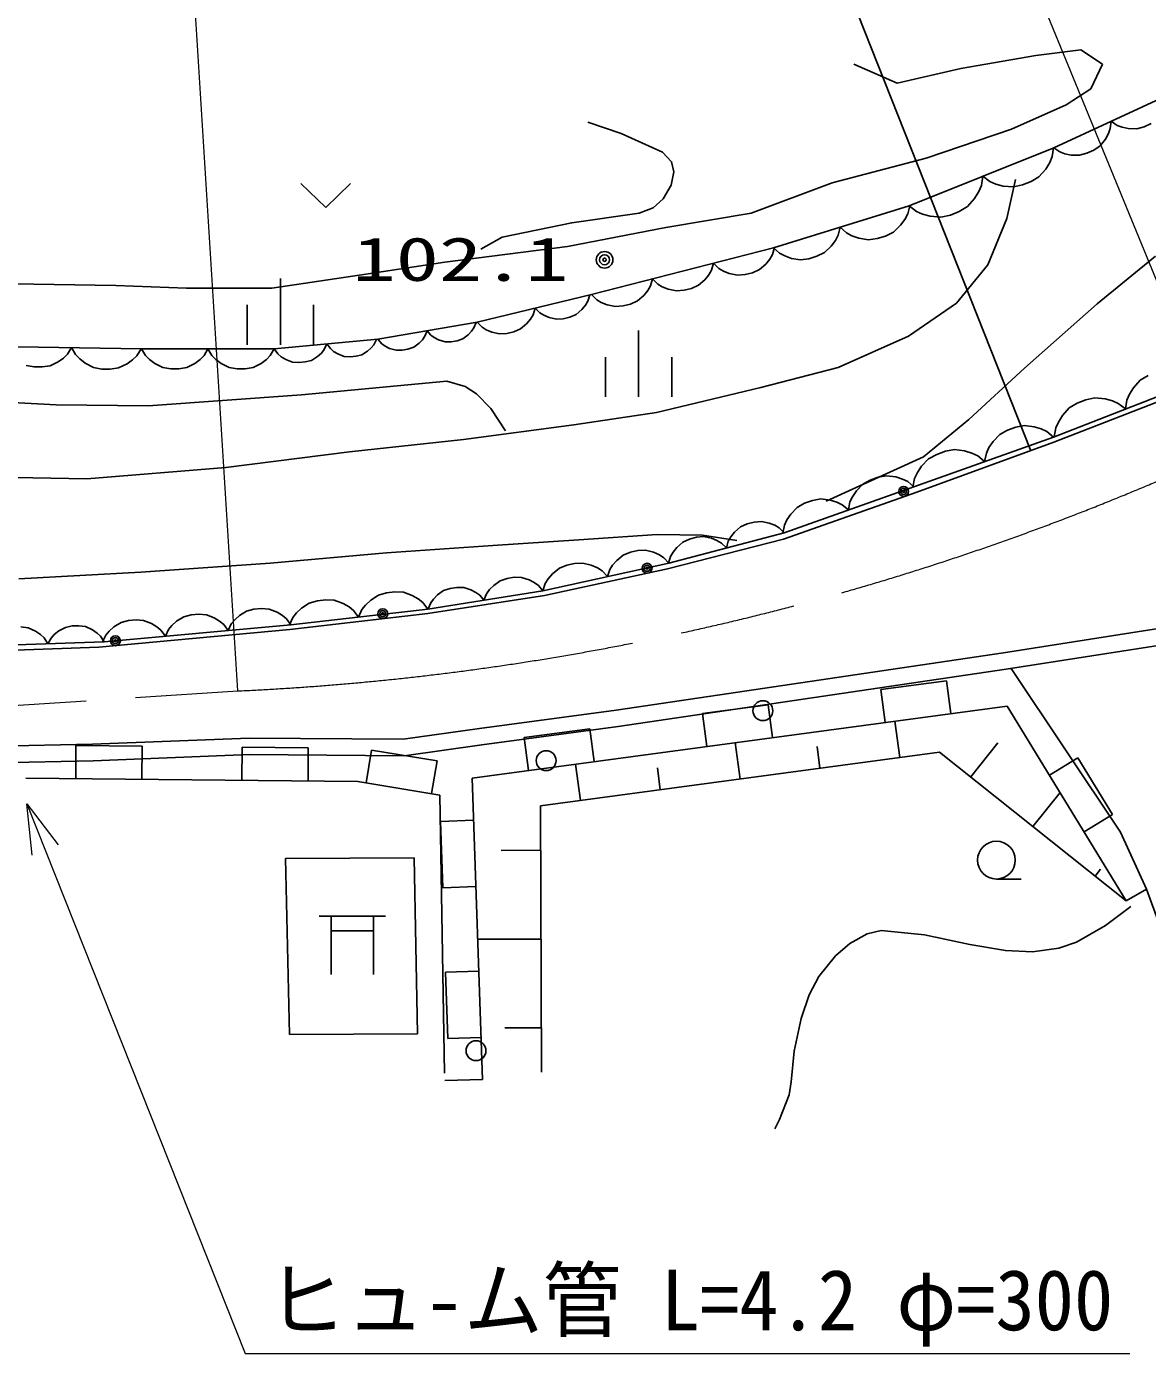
# Model space of a CAD drawing. Units: millimetres, scale not verified. Extents: x 40000 to 680000, y 20000 to 380000.
# Drawn here: x 477064 to 510869, y 240635 to 280654 of the extents above; entities that cross this region are included whole.
import ezdxf
from ezdxf.enums import TextEntityAlignment as Align

# ---------------------------------------------------------------- set-up
doc = ezdxf.new("R2010")
doc.units = ezdxf.units.MM
doc.header["$LTSCALE"] = 1000
doc.linetypes.add('CHAIN', pattern=[18.5, 12, -1.5, 3.5, -1.5])
for name, color, linetype, lineweight in [('M-BGD', 7, 'Continuous', 25), ('M-BMK', 2, 'CHAIN', 13), ('M-STR-HTXT', 7, 'Continuous', 13), ('M-STR-STRC', 7, 'Continuous', 25)]:
    doc.layers.add(name, color=color, linetype=linetype, lineweight=lineweight)
doc.styles.add('ＭＳ ゴシック', font='')
doc.styles.get('ＭＳ ゴシック').set_extended_font_data('MS Gothic')

msp = doc.modelspace()

# ---------------------------------------------------------------- linework, layer by layer
at = {"layer": 'M-BGD'}
for p, q in [((507506, 279779), (505239, 279387)), ((508857, 279954), (507506, 279779)), ((509511, 279518), (508857, 279954)), ((503321, 278951), (502013, 279518)), ((505239, 279387), (503321, 278951)), ((509162, 278777), (509511, 279518)), ((508047, 276998), (511525, 278608)), ((508421, 278297), (509162, 278777)), ((506765, 277556), (508421, 278297)), ((509748, 277576), (509771, 277796)), ((509771, 277796), (509955, 277672)), ((504193, 276684), (506765, 277556)), ((509602, 277257), (509692, 277424)), ((509692, 277424), (509748, 277576)), ((509955, 277672), (510106, 277616)), ((510106, 277616), (510292, 277576)), ((510292, 277576), (510547, 277569)), ((510547, 277569), (510769, 277630)), ((510769, 277630), (510976, 277726)), ((503678, 275245), (508047, 276998)), ((507998, 276731), (508040, 276995)), ((508047, 276998), (508230, 276874)), ((509252, 276928), (509443, 277058)), ((509443, 277058), (509602, 277257)), ((501359, 275943), (504193, 276684)), ((507802, 276354), (507921, 276551)), ((507921, 276551), (507998, 276731)), ((508230, 276874), (508382, 276818)), ((508382, 276818), (508567, 276778)), ((508567, 276778), (508822, 276771)), ((508822, 276771), (509045, 276832)), ((509045, 276832), (509252, 276928)), ((505861, 275862), (505906, 276139)), ((505906, 276139), (506119, 275977)), ((507597, 276124), (507802, 276354)), ((485336, 275918), (486086, 275198)), ((486086, 275198), (486836, 275918)), ((498918, 275028), (501359, 275943)), ((505781, 275675), (505861, 275862)), ((506119, 275977), (506299, 275900)), ((506299, 275900), (506521, 275840)), ((506521, 275840), (506829, 275815)), ((506894, 276040), (506631, 274860)), ((506829, 275815), (507102, 275875)), ((507102, 275875), (507358, 275978)), ((507358, 275978), (507597, 276124)), ((505443, 275229), (505657, 275470)), ((505657, 275470), (505781, 275675)), ((496346, 274592), (498918, 275028)), ((499591, 273980), (503678, 275245)), ((503551, 274837), (503638, 275002)), ((503638, 275002), (503699, 275251)), ((503678, 275245), (503901, 275076)), ((503901, 275076), (504089, 274996)), ((504089, 274996), (504320, 274934)), ((504320, 274934), (504641, 274907)), ((504641, 274907), (504927, 274970)), ((504927, 274970), (505194, 275077)), ((505194, 275077), (505443, 275229)), ((493381, 274025), (496346, 274592)), ((501539, 274363), (501597, 274601)), ((501597, 274601), (501788, 274430)), ((503208, 274455), (503422, 274659)), ((503422, 274659), (503551, 274837)), ((506631, 274860), (506054, 273470)), ((501333, 274035), (501456, 274206)), ((501456, 274206), (501539, 274363)), ((501788, 274430), (501954, 274343)), ((501954, 274343), (502161, 274269)), ((502161, 274269), (502452, 274221)), ((502452, 274221), (502717, 274257)), ((502717, 274257), (502969, 274335)), ((502969, 274335), (503208, 274455)), ((489676, 273545), (493381, 274025)), ((494102, 272572), (499591, 273980)), ((499477, 273637), (499560, 273776)), ((499560, 273776), (499623, 273988)), ((499591, 273980), (499774, 273817)), ((499774, 273817), (499931, 273734)), ((499931, 273734), (500129, 273663)), ((500901, 273726), (501129, 273841)), ((501129, 273841), (501333, 274035)), ((511112, 273731), (509354, 272288)), ((487366, 273197), (489676, 273545)), ((497719, 273304), (497782, 273516)), ((497782, 273516), (497940, 273361)), ((497940, 273361), (498079, 273278)), ((499166, 273322), (499359, 273489)), ((499359, 273489), (499477, 273637)), ((500129, 273663), (500407, 273617)), ((500407, 273617), (500660, 273652)), ((500660, 273652), (500901, 273726)), ((506054, 273470), (505110, 272316)), ((484465, 272761), (487366, 273197)), ((484719, 273058), (484719, 271058)), ((495879, 272832), (495942, 273044)), ((495942, 273044), (496100, 272888)), ((497326, 272850), (497518, 273017)), ((497518, 273017), (497637, 273165)), ((497637, 273165), (497719, 273304)), ((498079, 273278), (498254, 273206)), ((498254, 273206), (498503, 273152)), ((498503, 273152), (498734, 273172)), ((498734, 273172), (498955, 273229)), ((498955, 273229), (499166, 273322)), ((476662, 272892), (479757, 272848)), ((479757, 272848), (481893, 272761)), ((481893, 272761), (484465, 272761)), ((490653, 271738), (494102, 272572)), ((493995, 272371), (494055, 272561)), ((494102, 272572), (494259, 272416)), ((495485, 272378), (495678, 272545)), ((495678, 272545), (495797, 272693)), ((495797, 272693), (495879, 272832)), ((496100, 272888), (496238, 272806)), ((496238, 272806), (496414, 272734)), ((496414, 272734), (496663, 272680)), ((496663, 272680), (496893, 272700)), ((496893, 272700), (497114, 272756)), ((497114, 272756), (497326, 272850)), ((483719, 272258), (483719, 271058)), ((485719, 272258), (485719, 271058)), ((492340, 271961), (492402, 272161)), ((492402, 272161), (492541, 272020)), ((493812, 272117), (493920, 272248)), ((493920, 272248), (493995, 272371)), ((494259, 272416), (494398, 272334)), ((494398, 272334), (494573, 272261)), ((494573, 272261), (494823, 272208)), ((494823, 272208), (495053, 272228)), ((495053, 272228), (495274, 272284)), ((495274, 272284), (495485, 272378)), ((505110, 272316), (503667, 271319)), ((509354, 272288), (507156, 270349)), ((487663, 271221), (490653, 271738)), ((490556, 271570), (490620, 271733)), ((490653, 271738), (490800, 271589)), ((492145, 271692), (492260, 271831)), ((492260, 271831), (492340, 271961)), ((492541, 272020), (492664, 271945)), ((492664, 271945), (492821, 271878)), ((492821, 271878), (493043, 271826)), ((493043, 271826), (493249, 271841)), ((493249, 271841), (493447, 271889)), ((493447, 271889), (493638, 271970)), ((493638, 271970), (493812, 272117)), ((489078, 271314), (489142, 271477)), ((489142, 271477), (489256, 271344)), ((489256, 271344), (489360, 271271)), ((490218, 271237), (490380, 271356)), ((490380, 271356), (490483, 271466)), ((490483, 271466), (490556, 271570)), ((490800, 271589), (490930, 271509)), ((490930, 271509), (491096, 271438)), ((491096, 271438), (491331, 271384)), ((491331, 271384), (491549, 271400)), ((491549, 271400), (491759, 271450)), ((491759, 271450), (491961, 271536)), ((491961, 271536), (492145, 271692)), ((495523, 271485), (495523, 269485)), ((472223, 271077), (480536, 270934)), ((478299, 270772), (478422, 270970)), ((478422, 270970), (478545, 270758)), ((480393, 270726), (480522, 270934)), ((480536, 270934), (484531, 270934)), ((480536, 270934), (480656, 270734)), ((482416, 270734), (482536, 270934)), ((482536, 270934), (482656, 270734)), ((484416, 270734), (484536, 270934)), ((484531, 270934), (487663, 271221)), ((484531, 270934), (484641, 270783)), ((486043, 270912), (486124, 271080)), ((486124, 271080), (486227, 270939)), ((486227, 270939), (486325, 270857)), ((487349, 270861), (487460, 270961)), ((487460, 270961), (487542, 271059)), ((487542, 271059), (487618, 271217)), ((487663, 271221), (487778, 271089)), ((487778, 271089), (487882, 271015)), ((487882, 271015), (488015, 270947)), ((488015, 270947), (488208, 270889)), ((488568, 270921), (488740, 270981)), ((488740, 270981), (488902, 271101)), ((488902, 271101), (489005, 271210)), ((489005, 271210), (489078, 271314)), ((489360, 271271), (489493, 271203)), ((489493, 271203), (489686, 271145)), ((489686, 271145), (489869, 271146)), ((489869, 271146), (490046, 271177)), ((490046, 271177), (490218, 271237)), ((503667, 271319), (501543, 270375)), ((477773, 270421), (478015, 270537)), ((478015, 270537), (478177, 270654)), ((478177, 270654), (478299, 270772)), ((478545, 270758), (478669, 270630)), ((478669, 270630), (478834, 270501)), ((480094, 270479), (480264, 270602)), ((480264, 270602), (480393, 270726)), ((480656, 270734), (480776, 270614)), ((480776, 270614), (480936, 270494)), ((482136, 270494), (482296, 270614)), ((482296, 270614), (482416, 270734)), ((482656, 270734), (482776, 270614)), ((482776, 270614), (482936, 270494)), ((484136, 270494), (484296, 270614)), ((484296, 270614), (484416, 270734)), ((484641, 270783), (484745, 270696)), ((484745, 270696), (484881, 270612)), ((484881, 270612), (485081, 270534)), ((485081, 270534), (485276, 270520)), ((485276, 270520), (485467, 270538)), ((485467, 270538), (485655, 270587)), ((485655, 270587), (485837, 270700)), ((485837, 270700), (485956, 270807)), ((485956, 270807), (486043, 270912)), ((486325, 270857), (486453, 270779)), ((486453, 270779), (486640, 270705)), ((486640, 270705), (486822, 270692)), ((486822, 270692), (487002, 270708)), ((487002, 270708), (487178, 270755)), ((487178, 270755), (487349, 270861)), ((488208, 270889), (488391, 270890)), ((488391, 270890), (488568, 270921)), ((494523, 270685), (494523, 269485)), ((496523, 270685), (496523, 269485)), ((477053, 270434), (477292, 270390)), ((477292, 270390), (477532, 270386)), ((477532, 270386), (477773, 270421)), ((478834, 270501), (479084, 270371)), ((479084, 270371), (479335, 270324)), ((479335, 270324), (479587, 270320)), ((479587, 270320), (479840, 270358)), ((479840, 270358), (480094, 270479)), ((480936, 270494), (481176, 270374)), ((481176, 270374), (481416, 270334)), ((481416, 270334), (481656, 270334)), ((481656, 270334), (481896, 270374)), ((481896, 270374), (482136, 270494)), ((482936, 270494), (483176, 270374)), ((483176, 270374), (483416, 270334)), ((483416, 270334), (483656, 270334)), ((483656, 270334), (483896, 270374)), ((483896, 270374), (484136, 270494)), ((501543, 270375), (499208, 269772)), ((507156, 270349), (505477, 268801)), ((510894, 270130), (510653, 269987)), ((499208, 269772), (496061, 269011)), ((512344, 269955), (508032, 268274)), ((512423, 269826), (508041, 268119)), ((510446, 269758), (510325, 269563)), ((510653, 269987), (510446, 269758)), ((509008, 269395), (508751, 269295)), ((509282, 269452), (509008, 269395)), ((509589, 269424), (509282, 269452)), ((509811, 269362), (509589, 269424)), ((509989, 269284), (509811, 269362)), ((510247, 269384), (510202, 269120)), ((510325, 269563), (510247, 269384)), ((496061, 269011), (493569, 268644)), ((508510, 269152), (508303, 268923)), ((508751, 269295), (508510, 269152)), ((510202, 269120), (509989, 269284)), ((493569, 268644), (490238, 268198)), ((505477, 268801), (504113, 267673)), ((506898, 268570), (506650, 268482)), ((507162, 268618), (506898, 268570)), ((507455, 268582), (507162, 268618)), ((507665, 268517), (507455, 268582)), ((508104, 268549), (508059, 268284)), ((508182, 268727), (508104, 268549)), ((508303, 268923), (508182, 268727)), ((490238, 268198), (486802, 267831)), ((508032, 268274), (503828, 266775)), ((506211, 268139), (506090, 267955)), ((506416, 268352), (506211, 268139)), ((506650, 268482), (506416, 268352)), ((507833, 268437), (507665, 268517)), ((508032, 268274), (507833, 268437)), ((486802, 267831), (483077, 267358)), ((508041, 268119), (503914, 266616)), ((504514, 267752), (504270, 267616)), ((504774, 267845), (504514, 267752)), ((505050, 267894), (504774, 267845)), ((505356, 267857), (505050, 267894)), ((505576, 267789), (505356, 267857)), ((505752, 267705), (505576, 267789)), ((506010, 267786), (505959, 267535)), ((506090, 267955), (506010, 267786)), ((483077, 267358), (478880, 267017)), ((504113, 267673), (501176, 266335)), ((504056, 267394), (503929, 267202)), ((504270, 267616), (504056, 267394)), ((505959, 267535), (505752, 267705)), ((478880, 267017), (474684, 267096)), ((502510, 266977), (502286, 266853)), ((502747, 267061), (502510, 266977)), ((502999, 267105), (502747, 267061)), ((503278, 267071), (502999, 267105)), ((503479, 267008), (503278, 267071)), ((503640, 266931), (503479, 267008)), ((503828, 266775), (503640, 266931)), ((503846, 267026), (503793, 266763)), ((503929, 267202), (503846, 267026)), ((503914, 266616), (499889, 265189)), ((503828, 266775), (499910, 265388)), ((502091, 266650), (501974, 266475)), ((502286, 266853), (502091, 266650)), ((500306, 266152), (500111, 265949)), ((500530, 266276), (500306, 266152)), ((500768, 266360), (500530, 266276)), ((501019, 266405), (500768, 266360)), ((501299, 266370), (501019, 266405)), ((501499, 266307), (501299, 266370)), ((501660, 266230), (501499, 266307)), ((501849, 266075), (501660, 266230)), ((501898, 266315), (501849, 266075)), ((501974, 266475), (501898, 266315)), ((499225, 265729), (499007, 265709)), ((499461, 265680), (499225, 265729)), ((499995, 265775), (499918, 265614)), ((500111, 265949), (499995, 265775)), ((493725, 265172), (496087, 265337)), ((496087, 265337), (497449, 265316)), ((499910, 265388), (496438, 264474)), ((498417, 265405), (498305, 265264)), ((498598, 265564), (498417, 265405)), ((498798, 265654), (498598, 265564)), ((499007, 265709), (498798, 265654)), ((499628, 265612), (499461, 265680)), ((499760, 265535), (499628, 265612)), ((499910, 265388), (499760, 265535)), ((499918, 265614), (499869, 265374)), ((487922, 264779), (491123, 265007)), ((491123, 265007), (493725, 265172)), ((499889, 265189), (496399, 264297)), ((496676, 264947), (496564, 264806)), ((496857, 265106), (496676, 264947)), ((497057, 265196), (496857, 265106)), ((497266, 265251), (497057, 265196)), ((497484, 265271), (497266, 265251)), ((497449, 265316), (498482, 265151)), ((497720, 265221), (497484, 265271)), ((497887, 265154), (497720, 265221)), ((498019, 265077), (497887, 265154)), ((498169, 264930), (498019, 265077)), ((498228, 265132), (498169, 264930)), ((498305, 265264), (498228, 265132)), ((484411, 264470), (487922, 264779)), ((494863, 264554), (494740, 264410)), ((495061, 264715), (494863, 264554)), ((495276, 264801), (495061, 264715)), ((495498, 264851), (495276, 264801)), ((495729, 264863), (495498, 264851)), ((495976, 264801), (495729, 264863)), ((496150, 264722), (495976, 264801)), ((496285, 264635), (496150, 264722)), ((496438, 264474), (496285, 264635)), ((496487, 264674), (496428, 264472)), ((496564, 264806), (496487, 264674)), ((476832, 263995), (480508, 264201)), ((480508, 264201), (484411, 264470)), ((496438, 264474), (492637, 263634)), ((496399, 264297), (492688, 263492)), ((492925, 264148), (492795, 263997)), ((493134, 264317), (492925, 264148)), ((493359, 264408), (493134, 264317)), ((493594, 264460), (493359, 264408)), ((493837, 264473), (493594, 264460)), ((494097, 264407), (493837, 264473)), ((494279, 264325), (494097, 264407)), ((494422, 264234), (494279, 264325)), ((494583, 264064), (494422, 264234)), ((494653, 264274), (494583, 264064)), ((494740, 264410), (494653, 264274)), ((490040, 263740), (489839, 263708)), ((490247, 263738), (490040, 263740)), ((490465, 263670), (490247, 263738)), ((491153, 263800), (491027, 263671)), ((491349, 263941), (491153, 263800)), ((491557, 264010), (491349, 263941)), ((491770, 264044), (491557, 264010)), ((491989, 264042), (491770, 264044)), ((492219, 263969), (491989, 264042)), ((492378, 263885), (492219, 263969)), ((492502, 263795), (492378, 263885)), ((492637, 263634), (492502, 263795)), ((492704, 263854), (492630, 263632)), ((492795, 263997), (492704, 263854)), ((485838, 263337), (485592, 263267)), ((486088, 263366), (485838, 263337)), ((486343, 263353), (486088, 263366)), ((486608, 263257), (486343, 263353)), ((487443, 263353), (487290, 263208)), ((487679, 263507), (487443, 263353)), ((487924, 263577), (487679, 263507)), ((488175, 263606), (487924, 263577)), ((488430, 263593), (488175, 263606)), ((488694, 263497), (488430, 263593)), ((488876, 263391), (488694, 263497)), ((489015, 263280), (488876, 263391)), ((492637, 263634), (489164, 263086)), ((492688, 263492), (489171, 262953)), ((489339, 263388), (489254, 263272)), ((489457, 263510), (489339, 263388)), ((489643, 263643), (489457, 263510)), ((489839, 263708), (489643, 263643)), ((490615, 263590), (490465, 263670)), ((490731, 263505), (490615, 263590)), ((490859, 263353), (490731, 263505)), ((490937, 263548), (490859, 263353)), ((491027, 263671), (490937, 263548)), ((482258, 262930), (482031, 262910)), ((482489, 262913), (482258, 262930)), ((483700, 263023), (483483, 262889)), ((483923, 263082), (483700, 263023)), ((484150, 263102), (483923, 263082)), ((484381, 263085), (484150, 263102)), ((484618, 262992), (484381, 263085)), ((484780, 262893), (484618, 262992)), ((489171, 262953), (485002, 262471)), ((489164, 263086), (485034, 262610)), ((485204, 262968), (485093, 262829)), ((485356, 263113), (485204, 262968)), ((485592, 263267), (485356, 263113)), ((486789, 263151), (486608, 263257)), ((486929, 263040), (486789, 263151)), ((487078, 262846), (486929, 263040)), ((487179, 263069), (487078, 262846)), ((487290, 263208), (487179, 263069)), ((489164, 263086), (489015, 263280)), ((489254, 263272), (489179, 263088)), ((477114, 262522), (476896, 262551)), ((478234, 262534), (478034, 262425)), ((478436, 262575), (478234, 262534)), ((478640, 262582), (478436, 262575)), ((478845, 262555), (478640, 262582)), ((479053, 262461), (478845, 262555)), ((485034, 262610), (479406, 262099)), ((479698, 262545), (479557, 262418)), ((479915, 262679), (479698, 262545)), ((480139, 262738), (479915, 262679)), ((480366, 262758), (480139, 262738)), ((480596, 262741), (480366, 262758)), ((480834, 262648), (480596, 262741)), ((480995, 262549), (480834, 262648)), ((481119, 262445), (480995, 262549)), ((481450, 262590), (481346, 262466)), ((481591, 262717), (481450, 262590)), ((481807, 262851), (481591, 262717)), ((482031, 262910), (481807, 262851)), ((482726, 262820), (482489, 262913)), ((482888, 262721), (482726, 262820)), ((483011, 262617), (482888, 262721)), ((483142, 262438), (483011, 262617)), ((483239, 262638), (483142, 262438)), ((483342, 262762), (483239, 262638)), ((483483, 262889), (483342, 262762)), ((484904, 262789), (484780, 262893)), ((485034, 262610), (484904, 262789)), ((485093, 262829), (484992, 262606)), ((506531, 261764), (513531, 262864)), ((477333, 262422), (477114, 262522)), ((477481, 262319), (477333, 262422)), ((477593, 262215), (477481, 262319)), ((477707, 262039), (477593, 262215)), ((477803, 262212), (477707, 262039)), ((477901, 262318), (477803, 262212)), ((478034, 262425), (477901, 262318)), ((479192, 262363), (479053, 262461)), ((479298, 262265), (479192, 262363)), ((485002, 262471), (479245, 261932)), ((479406, 262099), (479298, 262265)), ((479454, 262294), (479358, 262094)), ((479557, 262418), (479454, 262294)), ((481250, 262266), (481119, 262445)), ((481346, 262466), (481250, 262266)), ((506609, 261270), (513635, 262374)), ((479406, 262099), (474216, 261916)), ((479245, 261932), (474225, 261762)), ((494842, 260036), (506531, 261764)), ((494911, 259541), (506609, 261270)), ((506760, 261294), (510053, 256356)), ((504809, 260923), (502827, 260657)), ((502827, 260657), (502960, 259666)), ((504943, 259932), (504809, 260923)), ((506641, 260161), (490502, 257988)), ((499429, 260199), (497447, 259932)), ((499563, 259208), (499429, 260199)), ((510230, 254283), (506641, 260161)), ((490725, 259485), (494842, 260036)), ((497447, 259932), (497581, 258941)), ((488423, 259159), (490725, 259485)), ((490792, 258990), (494911, 259541)), ((494050, 259475), (492068, 259208)), ((494183, 258484), (494050, 259475)), ((503398, 258608), (503251, 259705)), ((475481, 258937), (479056, 259011)), ((478555, 258971), (478546, 257971)), ((480555, 258952), (478555, 258971)), ((479056, 259011), (483777, 259195)), ((480546, 257952), (480555, 258952)), ((483777, 259195), (488423, 259159)), ((488456, 258658), (490792, 258990)), ((492068, 259208), (492201, 258217)), ((498583, 257960), (498436, 259057)), ((500991, 258284), (500903, 258942)), ((505540, 258022), (506358, 259048)), ((479076, 258511), (483784, 258695)), ((483562, 258923), (483553, 257923)), ((485562, 258903), (483562, 258923)), ((483784, 258695), (488456, 258658)), ((485553, 257903), (485562, 258903)), ((487471, 258833), (487307, 257847)), ((489444, 258505), (487471, 258833)), ((504602, 258770), (492565, 257151)), ((510230, 254283), (504602, 258770)), ((508768, 258597), (507915, 258076)), ((509810, 256890), (508768, 258597)), ((475508, 258438), (479076, 258511)), ((489279, 257518), (489444, 258505)), ((493768, 257313), (493621, 258408)), ((496176, 257637), (496088, 258294)), ((487056, 257889), (477042, 257986)), ((489530, 257476), (487056, 257889)), ((490502, 257988), (490816, 248893)), ((489668, 249087), (489530, 257476)), ((507416, 256527), (508234, 257553)), ((492565, 257151), (492593, 249117)), ((490546, 256714), (489547, 256680)), ((489547, 256680), (489616, 254681)), ((508957, 256369), (509810, 256890)), ((510053, 256356), (510844, 254639)), ((492569, 255812), (491374, 255808)), ((488754, 255585), (484874, 255561)), ((484874, 255561), (484995, 250251)), ((488851, 250275), (488754, 255585)), ((506314, 254944), (507064, 254944)), ((509292, 255031), (509456, 255236)), ((489616, 254681), (490615, 254715)), ((510844, 254639), (510230, 254283)), ((510844, 254639), (512154, 251019)), ((485887, 253822), (487887, 253822)), ((486247, 253822), (486247, 252062)), ((487527, 253822), (487527, 252062)), ((486247, 253382), (487527, 253382)), ((492579, 253134), (490670, 253127)), ((490703, 252166), (489703, 252132)), ((489703, 252132), (489772, 250133)), ((484995, 250251), (488851, 250275)), ((489772, 250133), (490772, 250167)), ((492588, 250456), (491493, 250452)), ((490816, 248893), (489676, 248869))]:
    msp.add_line(p, q, dxfattribs=at)
for points in [[(493992, 277774), (494994, 277425), (496239, 276863), (496515, 276577), (496590, 276276), (496501, 275871), (496260, 275455), (495964, 275191), (495538, 275026), (493505, 274738), (491404, 274297), (490766, 273938)], [(491506, 268459), (491071, 269135), (490635, 269580), (490291, 269796), (489742, 269960), (485361, 269543), (480733, 269216), (477953, 269248), (475314, 269382), (474185, 269513), (472816, 269798), (471903, 270052), (470800, 270506), (470254, 270881)], [(510365, 254114), (509599, 253546), (508733, 253042), (508194, 252859), (507398, 252751), (506584, 252788), (505515, 252969), (504147, 253260), (502837, 253390), (502416, 253290), (501895, 252995), (501461, 252623), (500954, 252006), (500668, 251448), (500429, 250735), (500215, 249757), (500123, 248828), (500060, 248435), (499774, 247691), (499634, 247413)]]:
    msp.add_lwpolyline(points, dxfattribs=at)
for centre, radius in [((494496, 273619), 250), ((494496, 273619), 150), ((494496, 273619), 50), ((503517, 266634), 150), ((503517, 266634), 90), ((503517, 266634), 30), ((495778, 264316), 150), ((495778, 264316), 90), ((495778, 264316), 30), ((487807, 262946), 150), ((487807, 262946), 90), ((487807, 262946), 30), ((479744, 262130), 150), ((479744, 262130), 90), ((479744, 262130), 30), ((499271, 260020), 300), ((492734, 258514), 300), ((506314, 255514), 570), ((490619, 249766), 300)]:
    msp.add_circle(centre, radius, dxfattribs=at)
at = {"layer": 'M-BMK'}
msp.add_line((466882, 259552), (483435, 260617), dxfattribs=at)
msp.add_arc((479793, 340534), 80000, 272.60918, 294.71283, dxfattribs=at)
at = {"layer": 'M-STR-HTXT'}
for p, q in [((502190, 294834), (513238, 267861)), ((483435, 260617), (481650, 289245)), ((477237, 255665), (477074, 257214)), ((477074, 257214), (478018, 255975)), ((477074, 257214), (483654, 240635)), ((483654, 240635), (510338, 240635))]:
    msp.add_line(p, q, dxfattribs=at)
at = {"layer": 'M-STR-STRC'}
msp.add_line((494717, 299829), (507349, 267858), dxfattribs=at)

# ---------------------------------------------------------------- texts
at = {"layer": 'M-BGD', "style": 'ＭＳ ゴシック', "width": 1.45}
msp.add_text('102.1', height=1320, dxfattribs=at).set_placement((486896, 272586), align=Align.BOTTOM_LEFT)
at = {"layer": 'M-STR-HTXT', "style": 'ＭＳ ゴシック', "width": 0.95}
msp.add_text('ヒュ-ム管 L=4.2 φ=300', height=1833, dxfattribs=at).set_placement((484321, 240784), align=Align.BOTTOM_LEFT)

doc.saveas('drawing.dxf')
